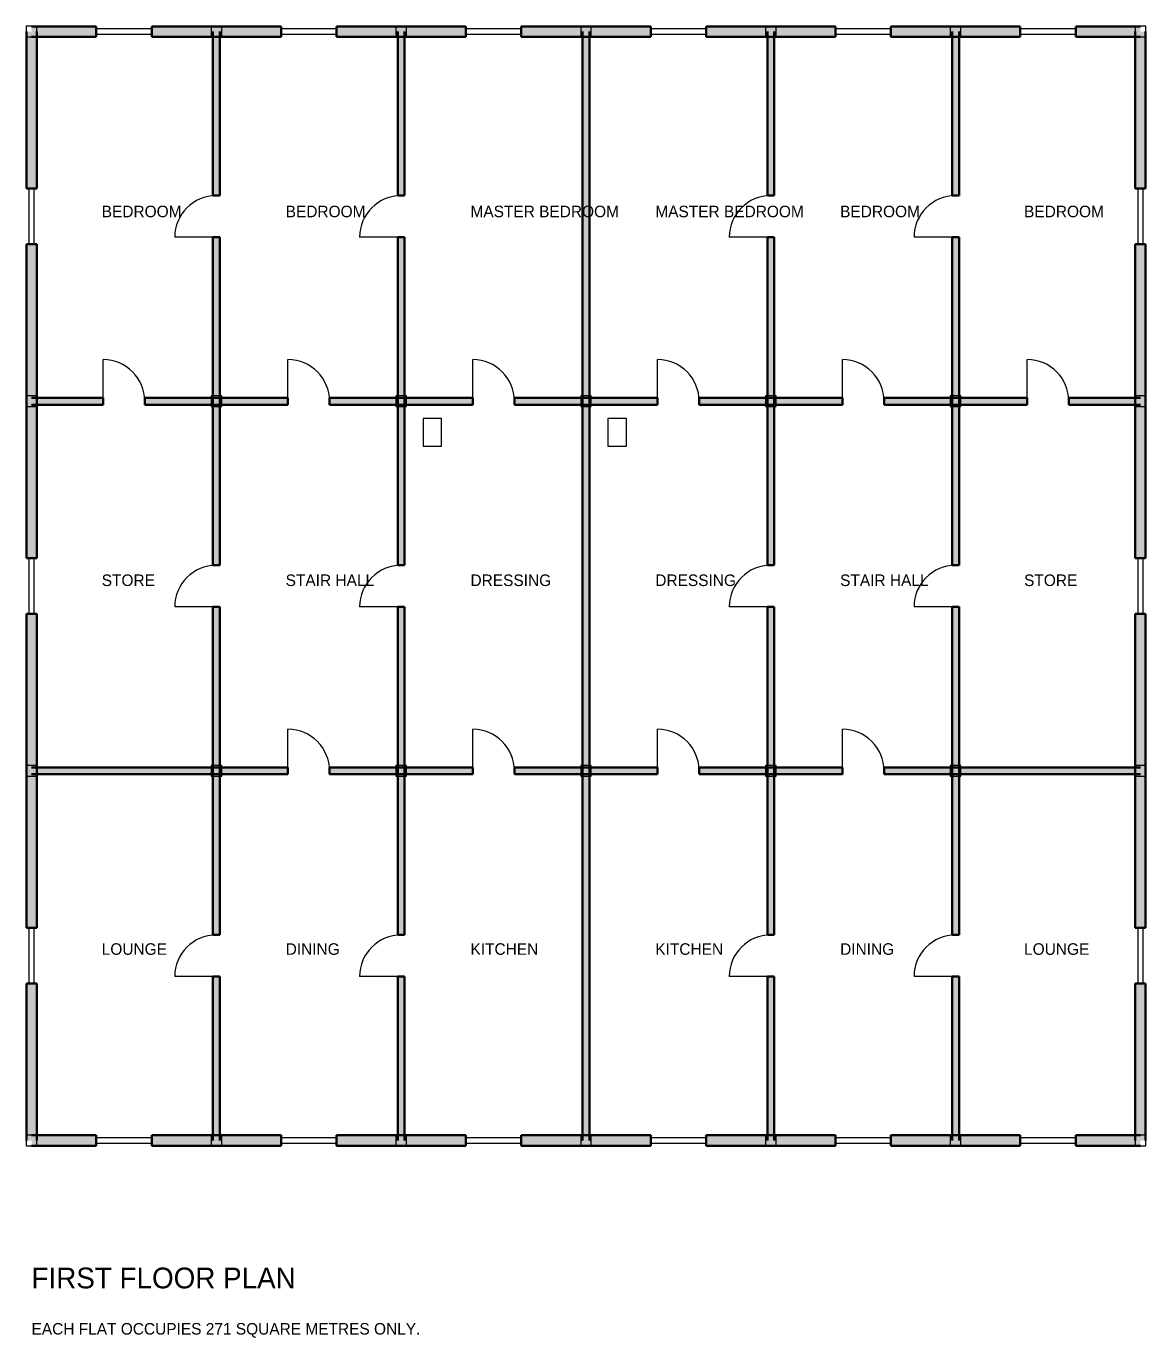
# Model space of a CAD drawing. Header units: millimetres. Extents: x -115 to 209599, y -4269 to 24115.
# Drawn here: x 35885 to 60115, y -4269 to 24115 of the extents above; entities that cross this region are included whole.
import ezdxf

# ---------------------------------------------------------------- set-up
doc = ezdxf.new("R2010")
doc.units = ezdxf.units.MM
for name, color, linetype in [('COLUMN', 6, 'CONTINUOUS'), ('DOOR', 3, 'CONTINUOUS'), ('HATCH', 5, 'CONTINUOUS'), ('SANITARY', 1, 'CONTINUOUS'), ('TEXT', 7, 'CONTINUOUS'), ('WALL', 4, 'CONTINUOUS'), ('WIND', 2, 'CONTINUOUS')]:
    doc.layers.add(name, color=color, linetype=linetype)

msp = doc.modelspace()

# ---------------------------------------------------------------- hatches: boundary and pattern name
at = {"layer": 'HATCH'}
h = msp.add_hatch(color=256, dxfattribs=at)
h.dxf.hatch_style = 1
h.paths.add_polyline_path([(35887.5, 20600), (36112.5, 20600), (36112.5, 24000), (35887.5, 24000)])
h = msp.add_hatch(color=256, dxfattribs=at)
h.dxf.hatch_style = 1
h.paths.add_polyline_path([(36000, 23887.5), (37400, 23887.5), (37400, 24112.5), (36000, 24112.5)])
h = msp.add_hatch(color=256, dxfattribs=at)
h.dxf.hatch_style = 1
h.paths.add_polyline_path([(38600, 23887.5), (40000, 23887.5), (40000, 24112.5), (38600, 24112.5)])
h = msp.add_hatch(color=256, dxfattribs=at)
h.dxf.hatch_style = 1
h.paths.add_polyline_path([(39925, 20450), (40075, 20450), (40075, 24000), (39925, 24000)])
h = msp.add_hatch(color=256, dxfattribs=at)
h.dxf.hatch_style = 1
h.paths.add_polyline_path([(40000, 23887.5), (41400, 23887.5), (41400, 24112.5), (40000, 24112.5)])
h = msp.add_hatch(color=256, dxfattribs=at)
h.dxf.hatch_style = 1
h.paths.add_polyline_path([(42600, 23887.5), (44000, 23887.5), (44000, 24112.5), (42600, 24112.5)])
h = msp.add_hatch(color=256, dxfattribs=at)
h.dxf.hatch_style = 1
h.paths.add_polyline_path([(43925, 20450), (44075, 20450), (44075, 24000), (43925, 24000)])
h = msp.add_hatch(color=256, dxfattribs=at)
h.dxf.hatch_style = 1
h.paths.add_polyline_path([(44000, 23887.5), (45400, 23887.5), (45400, 24112.5), (44000, 24112.5)])
h = msp.add_hatch(color=256, dxfattribs=at)
h.dxf.hatch_style = 1
h.paths.add_polyline_path([(46600, 23887.5), (48000, 23887.5), (48000, 24112.5), (46600, 24112.5)])
h = msp.add_hatch(color=256, dxfattribs=at)
h.dxf.hatch_style = 1
h.paths.add_polyline_path([(47925, 16000), (48075, 16000), (48075, 24000), (47925, 24000)])
h = msp.add_hatch(color=256, dxfattribs=at)
h.dxf.hatch_style = 1
h.paths.add_polyline_path([(48000, 23887.5), (49400, 23887.5), (49400, 24112.5), (48000, 24112.5)])
h = msp.add_hatch(color=256, dxfattribs=at)
h.dxf.hatch_style = 1
h.paths.add_polyline_path([(50600, 23887.5), (52000, 23887.5), (52000, 24112.5), (50600, 24112.5)])
h = msp.add_hatch(color=256, dxfattribs=at)
h.dxf.hatch_style = 1
h.paths.add_polyline_path([(51925, 20450), (52075, 20450), (52075, 24000), (51925, 24000)])
h = msp.add_hatch(color=256, dxfattribs=at)
h.dxf.hatch_style = 1
h.paths.add_polyline_path([(52000, 23887.5), (53400, 23887.5), (53400, 24112.5), (52000, 24112.5)])
h = msp.add_hatch(color=256, dxfattribs=at)
h.dxf.hatch_style = 1
h.paths.add_polyline_path([(54600, 23887.5), (56000, 23887.5), (56000, 24112.5), (54600, 24112.5)])
h = msp.add_hatch(color=256, dxfattribs=at)
h.dxf.hatch_style = 1
h.paths.add_polyline_path([(55925, 20450), (56075, 20450), (56075, 24000), (55925, 24000)])
h = msp.add_hatch(color=256, dxfattribs=at)
h.dxf.hatch_style = 1
h.paths.add_polyline_path([(56000, 23887.5), (57400, 23887.5), (57400, 24112.5), (56000, 24112.5)])
h = msp.add_hatch(color=256, dxfattribs=at)
h.dxf.hatch_style = 1
h.paths.add_polyline_path([(58600, 23887.5), (60000, 23887.5), (60000, 24112.5), (58600, 24112.5)])
h = msp.add_hatch(color=256, dxfattribs=at)
h.dxf.hatch_style = 1
h.paths.add_polyline_path([(59887.5, 20600), (60112.5, 20600), (60112.5, 24000), (59887.5, 24000)])
h = msp.add_hatch(color=256, dxfattribs=at)
h.dxf.hatch_style = 1
h.paths.add_polyline_path([(35887.5, 16000), (36112.5, 16000), (36112.5, 19400), (35887.5, 19400)])
h = msp.add_hatch(color=256, dxfattribs=at)
h.dxf.hatch_style = 1
h.paths.add_polyline_path([(39925, 16000), (40075, 16000), (40075, 19550), (39925, 19550)])
h = msp.add_hatch(color=256, dxfattribs=at)
h.dxf.hatch_style = 1
h.paths.add_polyline_path([(43925, 16000), (44075, 16000), (44075, 19550), (43925, 19550)])
h = msp.add_hatch(color=256, dxfattribs=at)
h.dxf.hatch_style = 1
h.paths.add_polyline_path([(51925, 16000), (52075, 16000), (52075, 19550), (51925, 19550)])
h = msp.add_hatch(color=256, dxfattribs=at)
h.dxf.hatch_style = 1
h.paths.add_polyline_path([(55925, 16000), (56075, 16000), (56075, 19550), (55925, 19550)])
h = msp.add_hatch(color=256, dxfattribs=at)
h.dxf.hatch_style = 1
h.paths.add_polyline_path([(59887.5, 16000), (60112.5, 16000), (60112.5, 19400), (59887.5, 19400)])
h = msp.add_hatch(color=256, dxfattribs=at)
h.dxf.hatch_style = 1
h.paths.add_polyline_path([(35887.5, 12600), (36112.5, 12600), (36112.5, 16000), (35887.5, 16000)])
h = msp.add_hatch(color=256, dxfattribs=at)
h.dxf.hatch_style = 1
h.paths.add_polyline_path([(36000, 15925), (37550, 15925), (37550, 16075), (36000, 16075)])
h = msp.add_hatch(color=256, dxfattribs=at)
h.dxf.hatch_style = 1
h.paths.add_polyline_path([(38450, 15925), (40000, 15925), (40000, 16075), (38450, 16075)])
h = msp.add_hatch(color=256, dxfattribs=at)
h.dxf.hatch_style = 1
h.paths.add_polyline_path([(39925, 12450), (40075, 12450), (40075, 16000), (39925, 16000)])
h = msp.add_hatch(color=256, dxfattribs=at)
h.dxf.hatch_style = 1
h.paths.add_polyline_path([(40000, 15925), (41550, 15925), (41550, 16075), (40000, 16075)])
h = msp.add_hatch(color=256, dxfattribs=at)
h.dxf.hatch_style = 1
h.paths.add_polyline_path([(42450, 15925), (44000, 15925), (44000, 16075), (42450, 16075)])
h = msp.add_hatch(color=256, dxfattribs=at)
h.dxf.hatch_style = 1
h.paths.add_polyline_path([(43925, 12450), (44075, 12450), (44075, 16000), (43925, 16000)])
h = msp.add_hatch(color=256, dxfattribs=at)
h.dxf.hatch_style = 1
h.paths.add_polyline_path([(44000, 15925), (45550, 15925), (45550, 16075), (44000, 16075)])
h = msp.add_hatch(color=256, dxfattribs=at)
h.dxf.hatch_style = 1
h.paths.add_polyline_path([(46450, 15925), (48000, 15925), (48000, 16075), (46450, 16075)])
h = msp.add_hatch(color=256, dxfattribs=at)
h.dxf.hatch_style = 1
h.paths.add_polyline_path([(47925, 8000), (48075, 8000), (48075, 16000), (47925, 16000)])
h = msp.add_hatch(color=256, dxfattribs=at)
h.dxf.hatch_style = 1
h.paths.add_polyline_path([(48000, 15925), (49550, 15925), (49550, 16075), (48000, 16075)])
h = msp.add_hatch(color=256, dxfattribs=at)
h.dxf.hatch_style = 1
h.paths.add_polyline_path([(50450, 15925), (52000, 15925), (52000, 16075), (50450, 16075)])
h = msp.add_hatch(color=256, dxfattribs=at)
h.dxf.hatch_style = 1
h.paths.add_polyline_path([(51925, 12450), (52075, 12450), (52075, 16000), (51925, 16000)])
h = msp.add_hatch(color=256, dxfattribs=at)
h.dxf.hatch_style = 1
h.paths.add_polyline_path([(52000, 15925), (53550, 15925), (53550, 16075), (52000, 16075)])
h = msp.add_hatch(color=256, dxfattribs=at)
h.dxf.hatch_style = 1
h.paths.add_polyline_path([(54450, 15925), (56000, 15925), (56000, 16075), (54450, 16075)])
h = msp.add_hatch(color=256, dxfattribs=at)
h.dxf.hatch_style = 1
h.paths.add_polyline_path([(55925, 12450), (56075, 12450), (56075, 16000), (55925, 16000)])
h = msp.add_hatch(color=256, dxfattribs=at)
h.dxf.hatch_style = 1
h.paths.add_polyline_path([(56000, 15925), (57550, 15925), (57550, 16075), (56000, 16075)])
h = msp.add_hatch(color=256, dxfattribs=at)
h.dxf.hatch_style = 1
h.paths.add_polyline_path([(58450, 15925), (60000, 15925), (60000, 16075), (58450, 16075)])
h = msp.add_hatch(color=256, dxfattribs=at)
h.dxf.hatch_style = 1
h.paths.add_polyline_path([(59887.5, 12600), (60112.5, 12600), (60112.5, 16000), (59887.5, 16000)])
h = msp.add_hatch(color=256, dxfattribs=at)
h.dxf.hatch_style = 1
h.paths.add_polyline_path([(35887.5, 8000), (36112.5, 8000), (36112.5, 11400), (35887.5, 11400)])
h = msp.add_hatch(color=256, dxfattribs=at)
h.dxf.hatch_style = 1
h.paths.add_polyline_path([(39925, 8000), (40075, 8000), (40075, 11550), (39925, 11550)])
h = msp.add_hatch(color=256, dxfattribs=at)
h.dxf.hatch_style = 1
h.paths.add_polyline_path([(43925, 8000), (44075, 8000), (44075, 11550), (43925, 11550)])
h = msp.add_hatch(color=256, dxfattribs=at)
h.dxf.hatch_style = 1
h.paths.add_polyline_path([(51925, 8000), (52075, 8000), (52075, 11550), (51925, 11550)])
h = msp.add_hatch(color=256, dxfattribs=at)
h.dxf.hatch_style = 1
h.paths.add_polyline_path([(55925, 8000), (56075, 8000), (56075, 11550), (55925, 11550)])
h = msp.add_hatch(color=256, dxfattribs=at)
h.dxf.hatch_style = 1
h.paths.add_polyline_path([(59887.5, 8000), (60112.5, 8000), (60112.5, 11400), (59887.5, 11400)])
h = msp.add_hatch(color=256, dxfattribs=at)
h.dxf.hatch_style = 1
h.paths.add_polyline_path([(35887.5, 4600), (36112.5, 4600), (36112.5, 8000), (35887.5, 8000)])
h = msp.add_hatch(color=256, dxfattribs=at)
h.dxf.hatch_style = 1
h.paths.add_polyline_path([(36000, 7925), (40000, 7925), (40000, 8075), (36000, 8075)])
h = msp.add_hatch(color=256, dxfattribs=at)
h.dxf.hatch_style = 1
h.paths.add_polyline_path([(39925, 4450), (40075, 4450), (40075, 8000), (39925, 8000)])
h = msp.add_hatch(color=256, dxfattribs=at)
h.dxf.hatch_style = 1
h.paths.add_polyline_path([(40000, 7925), (41550, 7925), (41550, 8075), (40000, 8075)])
h = msp.add_hatch(color=256, dxfattribs=at)
h.dxf.hatch_style = 1
h.paths.add_polyline_path([(42450, 7925), (44000, 7925), (44000, 8075), (42450, 8075)])
h = msp.add_hatch(color=256, dxfattribs=at)
h.dxf.hatch_style = 1
h.paths.add_polyline_path([(43925, 4450), (44075, 4450), (44075, 8000), (43925, 8000)])
h = msp.add_hatch(color=256, dxfattribs=at)
h.dxf.hatch_style = 1
h.paths.add_polyline_path([(44000, 7925), (45550, 7925), (45550, 8075), (44000, 8075)])
h = msp.add_hatch(color=256, dxfattribs=at)
h.dxf.hatch_style = 1
h.paths.add_polyline_path([(46450, 7925), (48000, 7925), (48000, 8075), (46450, 8075)])
h = msp.add_hatch(color=256, dxfattribs=at)
h.dxf.hatch_style = 1
h.paths.add_polyline_path([(47925, 0), (48075, 0), (48075, 8000), (47925, 8000)])
h = msp.add_hatch(color=256, dxfattribs=at)
h.dxf.hatch_style = 1
h.paths.add_polyline_path([(48000, 7925), (49550, 7925), (49550, 8075), (48000, 8075)])
h = msp.add_hatch(color=256, dxfattribs=at)
h.dxf.hatch_style = 1
h.paths.add_polyline_path([(50450, 7925), (52000, 7925), (52000, 8075), (50450, 8075)])
h = msp.add_hatch(color=256, dxfattribs=at)
h.dxf.hatch_style = 1
h.paths.add_polyline_path([(51925, 4450), (52075, 4450), (52075, 8000), (51925, 8000)])
h = msp.add_hatch(color=256, dxfattribs=at)
h.dxf.hatch_style = 1
h.paths.add_polyline_path([(52000, 7925), (53550, 7925), (53550, 8075), (52000, 8075)])
h = msp.add_hatch(color=256, dxfattribs=at)
h.dxf.hatch_style = 1
h.paths.add_polyline_path([(54450, 7925), (56000, 7925), (56000, 8075), (54450, 8075)])
h = msp.add_hatch(color=256, dxfattribs=at)
h.dxf.hatch_style = 1
h.paths.add_polyline_path([(55925, 4450), (56075, 4450), (56075, 8000), (55925, 8000)])
h = msp.add_hatch(color=256, dxfattribs=at)
h.dxf.hatch_style = 1
h.paths.add_polyline_path([(56000, 7925), (60000, 7925), (60000, 8075), (56000, 8075)])
h = msp.add_hatch(color=256, dxfattribs=at)
h.dxf.hatch_style = 1
h.paths.add_polyline_path([(59887.5, 4600), (60112.5, 4600), (60112.5, 8000), (59887.5, 8000)])
h = msp.add_hatch(color=256, dxfattribs=at)
h.dxf.hatch_style = 1
h.paths.add_polyline_path([(39925, 0), (40075, 0), (40075, 3550), (39925, 3550)])
h = msp.add_hatch(color=256, dxfattribs=at)
h.dxf.hatch_style = 1
h.paths.add_polyline_path([(43925, 0), (44075, 0), (44075, 3550), (43925, 3550)])
h = msp.add_hatch(color=256, dxfattribs=at)
h.dxf.hatch_style = 1
h.paths.add_polyline_path([(51925, 0), (52075, 0), (52075, 3550), (51925, 3550)])
h = msp.add_hatch(color=256, dxfattribs=at)
h.dxf.hatch_style = 1
h.paths.add_polyline_path([(55925, 0), (56075, 0), (56075, 3550), (55925, 3550)])
h = msp.add_hatch(color=256, dxfattribs=at)
h.dxf.hatch_style = 1
h.paths.add_polyline_path([(35887.5, 0), (36112.5, 0), (36112.5, 3400), (35887.5, 3400)])
h = msp.add_hatch(color=256, dxfattribs=at)
h.dxf.hatch_style = 1
h.paths.add_polyline_path([(59887.5, 0), (60112.5, 0), (60112.5, 3400), (59887.5, 3400)])
h = msp.add_hatch(color=256, dxfattribs=at)
h.dxf.hatch_style = 1
h.paths.add_polyline_path([(36000, -112.5), (37400, -112.5), (37400, 112.5), (36000, 112.5)])
h = msp.add_hatch(color=256, dxfattribs=at)
h.dxf.hatch_style = 1
h.paths.add_polyline_path([(38600, -112.5), (40000, -112.5), (40000, 112.5), (38600, 112.5)])
h = msp.add_hatch(color=256, dxfattribs=at)
h.dxf.hatch_style = 1
h.paths.add_polyline_path([(40000, -112.5), (41400, -112.5), (41400, 112.5), (40000, 112.5)])
h = msp.add_hatch(color=256, dxfattribs=at)
h.dxf.hatch_style = 1
h.paths.add_polyline_path([(42600, -112.5), (44000, -112.5), (44000, 112.5), (42600, 112.5)])
h = msp.add_hatch(color=256, dxfattribs=at)
h.dxf.hatch_style = 1
h.paths.add_polyline_path([(44000, -112.5), (45400, -112.5), (45400, 112.5), (44000, 112.5)])
h = msp.add_hatch(color=256, dxfattribs=at)
h.dxf.hatch_style = 1
h.paths.add_polyline_path([(46600, -112.5), (48000, -112.5), (48000, 112.5), (46600, 112.5)])
h = msp.add_hatch(color=256, dxfattribs=at)
h.dxf.hatch_style = 1
h.paths.add_polyline_path([(48000, -112.5), (49400, -112.5), (49400, 112.5), (48000, 112.5)])
h = msp.add_hatch(color=256, dxfattribs=at)
h.dxf.hatch_style = 1
h.paths.add_polyline_path([(50600, -112.5), (52000, -112.5), (52000, 112.5), (50600, 112.5)])
h = msp.add_hatch(color=256, dxfattribs=at)
h.dxf.hatch_style = 1
h.paths.add_polyline_path([(52000, -112.5), (53400, -112.5), (53400, 112.5), (52000, 112.5)])
h = msp.add_hatch(color=256, dxfattribs=at)
h.dxf.hatch_style = 1
h.paths.add_polyline_path([(54600, -112.5), (56000, -112.5), (56000, 112.5), (54600, 112.5)])
h = msp.add_hatch(color=256, dxfattribs=at)
h.dxf.hatch_style = 1
h.paths.add_polyline_path([(56000, -112.5), (57400, -112.5), (57400, 112.5), (56000, 112.5)])
h = msp.add_hatch(color=256, dxfattribs=at)
h.dxf.hatch_style = 1
h.paths.add_polyline_path([(58600, -112.5), (60000, -112.5), (60000, 112.5), (58600, 112.5)])

# ---------------------------------------------------------------- linework, layer by layer
at = {"layer": 'COLUMN'}
for points in [[(35885, 23885), (36115, 23885), (36115, 24115), (35885, 24115)], [(39885, 23885), (40115, 23885), (40115, 24115), (39885, 24115)], [(43885, 23885), (44115, 23885), (44115, 24115), (43885, 24115)], [(47885, 23885), (48115, 23885), (48115, 24115), (47885, 24115)], [(51885, 23885), (52115, 23885), (52115, 24115), (51885, 24115)], [(55885, 23885), (56115, 23885), (56115, 24115), (55885, 24115)], [(59885, 23885), (60115, 23885), (60115, 24115), (59885, 24115)], [(35885, 15885), (36115, 15885), (36115, 16115), (35885, 16115)], [(39885, 15885), (40115, 15885), (40115, 16115), (39885, 16115)], [(43885, 15885), (44115, 15885), (44115, 16115), (43885, 16115)], [(47885, 15885), (48115, 15885), (48115, 16115), (47885, 16115)], [(51885, 15885), (52115, 15885), (52115, 16115), (51885, 16115)], [(55885, 15885), (56115, 15885), (56115, 16115), (55885, 16115)], [(59885, 15885), (60115, 15885), (60115, 16115), (59885, 16115)], [(35885, 7885), (36115, 7885), (36115, 8115), (35885, 8115)], [(39885, 7885), (40115, 7885), (40115, 8115), (39885, 8115)], [(43885, 7885), (44115, 7885), (44115, 8115), (43885, 8115)], [(47885, 7885), (48115, 7885), (48115, 8115), (47885, 8115)], [(51885, 7885), (52115, 7885), (52115, 8115), (51885, 8115)], [(55885, 7885), (56115, 7885), (56115, 8115), (55885, 8115)], [(59885, 7885), (60115, 7885), (60115, 8115), (59885, 8115)], [(35885, -115), (36115, -115), (36115, 115), (35885, 115)], [(39885, -115), (40115, -115), (40115, 115), (39885, 115)], [(43885, -115), (44115, -115), (44115, 115), (43885, 115)], [(47885, -115), (48115, -115), (48115, 115), (47885, 115)], [(51885, -115), (52115, -115), (52115, 115), (51885, 115)], [(55885, -115), (56115, -115), (56115, 115), (55885, 115)], [(59885, -115), (60115, -115), (60115, 115), (59885, 115)]]:
    msp.add_lwpolyline(points, close=True, dxfattribs=at)
at = {"layer": 'DOOR'}
for p, q in [((40000, 19550), (39100, 19550)), ((44000, 19550), (43100, 19550)), ((52000, 19550), (51100, 19550)), ((56000, 19550), (55100, 19550)), ((37550, 16000), (37550, 16900)), ((41550, 16000), (41550, 16900)), ((45550, 16000), (45550, 16900)), ((49550, 16000), (49550, 16900)), ((53550, 16000), (53550, 16900)), ((57550, 16000), (57550, 16900)), ((40000, 11550), (39100, 11550)), ((44000, 11550), (43100, 11550)), ((52000, 11550), (51100, 11550)), ((56000, 11550), (55100, 11550)), ((41550, 8000), (41550, 8900)), ((45550, 8000), (45550, 8900)), ((49550, 8000), (49550, 8900)), ((53550, 8000), (53550, 8900)), ((40000, 3550), (39100, 3550)), ((44000, 3550), (43100, 3550)), ((52000, 3550), (51100, 3550)), ((56000, 3550), (55100, 3550))]:
    msp.add_line(p, q, dxfattribs=at)
for centre, start, end in [((40000, 19550), 90, 180), ((44000, 19550), 90, 180), ((52000, 19550), 90, 180), ((56000, 19550), 90, 180), ((37550, 16000), 0, 90), ((41550, 16000), 0, 90), ((45550, 16000), 0, 90), ((49550, 16000), 0, 90), ((53550, 16000), 0, 90), ((57550, 16000), 0, 90), ((40000, 11550), 90, 180), ((44000, 11550), 90, 180), ((52000, 11550), 90, 180), ((56000, 11550), 90, 180), ((41550, 8000), 0, 90), ((45550, 8000), 0, 90), ((49550, 8000), 0, 90), ((53550, 8000), 0, 90), ((40000, 3550), 90, 180), ((44000, 3550), 90, 180), ((52000, 3550), 90, 180), ((56000, 3550), 90, 180)]:
    msp.add_arc(centre, 900, start, end, dxfattribs=at)
at = {"layer": 'SANITARY'}
for points in [[(44475, 15025), (44875, 15025), (44875, 15625), (44475, 15625)], [(48475, 15025), (48875, 15025), (48875, 15625), (48475, 15625)]]:
    msp.add_lwpolyline(points, close=True, dxfattribs=at)
at = {"layer": 'WALL', "lineweight": 50}
for p, q in [((35887.5, 20600), (35887.5, 24000)), ((37400, 24112.5), (36000, 24112.5)), ((36000, 23887.5), (37400, 23887.5)), ((36112.5, 24000), (36112.5, 20600)), ((37400, 23887.5), (37400, 24112.5)), ((40000, 24112.5), (38600, 24112.5)), ((38600, 23887.5), (38600, 24112.5)), ((38600, 23887.5), (40000, 23887.5)), ((39925, 20450), (39925, 24000)), ((41400, 24112.5), (40000, 24112.5)), ((40000, 23887.5), (41400, 23887.5)), ((40075, 24000), (40075, 20450)), ((41400, 23887.5), (41400, 24112.5)), ((44000, 24112.5), (42600, 24112.5)), ((42600, 23887.5), (42600, 24112.5)), ((42600, 23887.5), (44000, 23887.5)), ((43925, 20450), (43925, 24000)), ((45400, 24112.5), (44000, 24112.5)), ((44000, 23887.5), (45400, 23887.5)), ((44075, 24000), (44075, 20450)), ((45400, 23887.5), (45400, 24112.5)), ((48000, 24112.5), (46600, 24112.5)), ((46600, 23887.5), (46600, 24112.5)), ((46600, 23887.5), (48000, 23887.5)), ((47925, 16000), (47925, 24000)), ((49400, 24112.5), (48000, 24112.5)), ((48000, 23887.5), (49400, 23887.5)), ((48075, 24000), (48075, 16000)), ((49400, 23887.5), (49400, 24112.5)), ((52000, 24112.5), (50600, 24112.5)), ((50600, 23887.5), (50600, 24112.5)), ((50600, 23887.5), (52000, 23887.5)), ((51925, 20450), (51925, 24000)), ((53400, 24112.5), (52000, 24112.5)), ((52000, 23887.5), (53400, 23887.5)), ((52075, 24000), (52075, 20450)), ((53400, 23887.5), (53400, 24112.5)), ((56000, 24112.5), (54600, 24112.5)), ((54600, 23887.5), (54600, 24112.5)), ((54600, 23887.5), (56000, 23887.5)), ((55925, 20450), (55925, 24000)), ((57400, 24112.5), (56000, 24112.5)), ((56000, 23887.5), (57400, 23887.5)), ((56075, 24000), (56075, 20450)), ((57400, 23887.5), (57400, 24112.5)), ((60000, 24112.5), (58600, 24112.5)), ((58600, 23887.5), (58600, 24112.5)), ((58600, 23887.5), (60000, 23887.5)), ((59887.5, 20600), (59887.5, 24000)), ((60112.5, 24000), (60112.5, 20600)), ((35887.5, 20600), (36112.5, 20600)), ((39925, 20450), (40075, 20450)), ((43925, 20450), (44075, 20450)), ((51925, 20450), (52075, 20450)), ((55925, 20450), (56075, 20450)), ((59887.5, 20600), (60112.5, 20600)), ((35887.5, 16000), (35887.5, 19400)), ((35887.5, 19400), (36112.5, 19400)), ((36112.5, 19400), (36112.5, 16000)), ((39925, 16000), (39925, 19550)), ((39925, 19550), (40075, 19550)), ((40075, 19550), (40075, 16000)), ((43925, 16000), (43925, 19550)), ((43925, 19550), (44075, 19550)), ((44075, 19550), (44075, 16000)), ((51925, 16000), (51925, 19550)), ((51925, 19550), (52075, 19550)), ((52075, 19550), (52075, 16000)), ((55925, 16000), (55925, 19550)), ((55925, 19550), (56075, 19550)), ((56075, 19550), (56075, 16000)), ((59887.5, 16000), (59887.5, 19400)), ((59887.5, 19400), (60112.5, 19400)), ((60112.5, 19400), (60112.5, 16000)), ((35887.5, 12600), (35887.5, 16000)), ((37550, 16075), (36000, 16075)), ((36000, 15925), (37550, 15925)), ((36112.5, 16000), (36112.5, 12600)), ((37550, 15925), (37550, 16075)), ((40000, 16075), (38450, 16075)), ((38450, 15925), (38450, 16075)), ((38450, 15925), (40000, 15925)), ((39925, 12450), (39925, 16000)), ((41550, 16075), (40000, 16075)), ((40000, 15925), (41550, 15925)), ((40075, 16000), (40075, 12450)), ((41550, 15925), (41550, 16075)), ((44000, 16075), (42450, 16075)), ((42450, 15925), (42450, 16075)), ((42450, 15925), (44000, 15925)), ((43925, 12450), (43925, 16000)), ((45550, 16075), (44000, 16075)), ((44000, 15925), (45550, 15925)), ((44075, 16000), (44075, 12450)), ((45550, 15925), (45550, 16075)), ((48000, 16075), (46450, 16075)), ((46450, 15925), (46450, 16075)), ((46450, 15925), (48000, 15925)), ((47925, 8000), (47925, 16000)), ((49550, 16075), (48000, 16075)), ((48000, 15925), (49550, 15925)), ((48075, 16000), (48075, 8000)), ((49550, 15925), (49550, 16075)), ((52000, 16075), (50450, 16075)), ((50450, 15925), (50450, 16075)), ((50450, 15925), (52000, 15925)), ((51925, 12450), (51925, 16000)), ((53550, 16075), (52000, 16075)), ((52000, 15925), (53550, 15925)), ((52075, 16000), (52075, 12450)), ((53550, 15925), (53550, 16075)), ((56000, 16075), (54450, 16075)), ((54450, 15925), (54450, 16075)), ((54450, 15925), (56000, 15925)), ((55925, 12450), (55925, 16000)), ((57550, 16075), (56000, 16075)), ((56000, 15925), (57550, 15925)), ((56075, 16000), (56075, 12450)), ((57550, 15925), (57550, 16075)), ((60000, 16075), (58450, 16075)), ((58450, 15925), (58450, 16075)), ((58450, 15925), (60000, 15925)), ((59887.5, 12600), (59887.5, 16000)), ((60112.5, 16000), (60112.5, 12600)), ((35887.5, 12600), (36112.5, 12600)), ((59887.5, 12600), (60112.5, 12600)), ((39925, 12450), (40075, 12450)), ((43925, 12450), (44075, 12450)), ((51925, 12450), (52075, 12450)), ((55925, 12450), (56075, 12450)), ((35887.5, 8000), (35887.5, 11400)), ((35887.5, 11400), (36112.5, 11400)), ((36112.5, 11400), (36112.5, 8000)), ((39925, 8000), (39925, 11550)), ((39925, 11550), (40075, 11550)), ((40075, 11550), (40075, 8000)), ((43925, 8000), (43925, 11550)), ((43925, 11550), (44075, 11550)), ((44075, 11550), (44075, 8000)), ((51925, 8000), (51925, 11550)), ((51925, 11550), (52075, 11550)), ((52075, 11550), (52075, 8000)), ((55925, 8000), (55925, 11550)), ((55925, 11550), (56075, 11550)), ((56075, 11550), (56075, 8000)), ((59887.5, 8000), (59887.5, 11400)), ((59887.5, 11400), (60112.5, 11400)), ((60112.5, 11400), (60112.5, 8000)), ((35887.5, 4600), (35887.5, 8000)), ((40000, 8075), (36000, 8075)), ((36112.5, 8000), (36112.5, 4600)), ((39925, 4450), (39925, 8000)), ((41550, 8075), (40000, 8075)), ((40075, 8000), (40075, 4450)), ((41550, 7925), (41550, 8075)), ((44000, 8075), (42450, 8075)), ((42450, 7925), (42450, 8075)), ((43925, 4450), (43925, 8000)), ((45550, 8075), (44000, 8075)), ((44075, 8000), (44075, 4450)), ((45550, 7925), (45550, 8075)), ((48000, 8075), (46450, 8075)), ((46450, 7925), (46450, 8075)), ((47925, 0), (47925, 8000)), ((49550, 8075), (48000, 8075)), ((48075, 8000), (48075, 0)), ((49550, 7925), (49550, 8075)), ((52000, 8075), (50450, 8075)), ((50450, 7925), (50450, 8075)), ((51925, 4450), (51925, 8000)), ((53550, 8075), (52000, 8075)), ((52075, 8000), (52075, 4450)), ((53550, 7925), (53550, 8075)), ((56000, 8075), (54450, 8075)), ((54450, 7925), (54450, 8075)), ((55925, 4450), (55925, 8000)), ((60000, 8075), (56000, 8075)), ((56075, 8000), (56075, 4450)), ((59887.5, 4600), (59887.5, 8000)), ((60112.5, 8000), (60112.5, 4600)), ((36000, 7925), (40000, 7925)), ((40000, 7925), (41550, 7925)), ((42450, 7925), (44000, 7925)), ((44000, 7925), (45550, 7925)), ((46450, 7925), (48000, 7925)), ((48000, 7925), (49550, 7925)), ((50450, 7925), (52000, 7925)), ((52000, 7925), (53550, 7925)), ((54450, 7925), (56000, 7925)), ((56000, 7925), (60000, 7925)), ((35887.5, 4600), (36112.5, 4600)), ((59887.5, 4600), (60112.5, 4600)), ((39925, 4450), (40075, 4450)), ((43925, 4450), (44075, 4450)), ((51925, 4450), (52075, 4450)), ((55925, 4450), (56075, 4450)), ((39925, 0), (39925, 3550)), ((39925, 3550), (40075, 3550)), ((40075, 3550), (40075, 0)), ((43925, 0), (43925, 3550)), ((43925, 3550), (44075, 3550)), ((44075, 3550), (44075, 0)), ((51925, 0), (51925, 3550)), ((51925, 3550), (52075, 3550)), ((52075, 3550), (52075, 0)), ((55925, 0), (55925, 3550)), ((55925, 3550), (56075, 3550)), ((56075, 3550), (56075, 0)), ((35887.5, 0), (35887.5, 3400)), ((35887.5, 3400), (36112.5, 3400)), ((36112.5, 3400), (36112.5, 0)), ((59887.5, 0), (59887.5, 3400)), ((59887.5, 3400), (60112.5, 3400)), ((60112.5, 3400), (60112.5, 0)), ((37400, 112.5), (36000, 112.5)), ((37400, -112.5), (37400, 112.5)), ((40000, 112.5), (38600, 112.5)), ((38600, -112.5), (38600, 112.5)), ((41400, 112.5), (40000, 112.5)), ((41400, -112.5), (41400, 112.5)), ((44000, 112.5), (42600, 112.5)), ((42600, -112.5), (42600, 112.5)), ((45400, 112.5), (44000, 112.5)), ((45400, -112.5), (45400, 112.5)), ((48000, 112.5), (46600, 112.5)), ((46600, -112.5), (46600, 112.5)), ((49400, 112.5), (48000, 112.5)), ((49400, -112.5), (49400, 112.5)), ((52000, 112.5), (50600, 112.5)), ((50600, -112.5), (50600, 112.5)), ((53400, 112.5), (52000, 112.5)), ((53400, -112.5), (53400, 112.5)), ((56000, 112.5), (54600, 112.5)), ((54600, -112.5), (54600, 112.5)), ((57400, 112.5), (56000, 112.5)), ((57400, -112.5), (57400, 112.5)), ((60000, 112.5), (58600, 112.5)), ((58600, -112.5), (58600, 112.5)), ((36000, -112.5), (37400, -112.5)), ((38600, -112.5), (40000, -112.5)), ((40000, -112.5), (41400, -112.5)), ((42600, -112.5), (44000, -112.5)), ((44000, -112.5), (45400, -112.5)), ((46600, -112.5), (48000, -112.5)), ((48000, -112.5), (49400, -112.5)), ((50600, -112.5), (52000, -112.5)), ((52000, -112.5), (53400, -112.5)), ((54600, -112.5), (56000, -112.5)), ((56000, -112.5), (57400, -112.5)), ((58600, -112.5), (60000, -112.5))]:
    msp.add_line(p, q, dxfattribs=at)
at = {"layer": 'WIND'}
for points in [[(37400, 23940), (38600, 23940), (38600, 24060), (37400, 24060)], [(41400, 23940), (42600, 23940), (42600, 24060), (41400, 24060)], [(45400, 23940), (46600, 23940), (46600, 24060), (45400, 24060)], [(49400, 23940), (50600, 23940), (50600, 24060), (49400, 24060)], [(53400, 23940), (54600, 23940), (54600, 24060), (53400, 24060)], [(57400, 23940), (58600, 23940), (58600, 24060), (57400, 24060)], [(35940, 19400), (36060, 19400), (36060, 20600), (35940, 20600)], [(59940, 19400), (60060, 19400), (60060, 20600), (59940, 20600)], [(35940, 11400), (36060, 11400), (36060, 12600), (35940, 12600)], [(59940, 11400), (60060, 11400), (60060, 12600), (59940, 12600)], [(35940, 3400), (36060, 3400), (36060, 4600), (35940, 4600)], [(59940, 3400), (60060, 3400), (60060, 4600), (59940, 4600)], [(37400, -60), (38600, -60), (38600, 60), (37400, 60)], [(41400, -60), (42600, -60), (42600, 60), (41400, 60)], [(45400, -60), (46600, -60), (46600, 60), (45400, 60)], [(49400, -60), (50600, -60), (50600, 60), (49400, 60)], [(53400, -60), (54600, -60), (54600, 60), (53400, 60)], [(57400, -60), (58600, -60), (58600, 60), (57400, 60)]]:
    msp.add_lwpolyline(points, close=True, dxfattribs=at)

# ---------------------------------------------------------------- texts
at = {"layer": 'TEXT'}
for s, height, p in [('BEDROOM', 250, (37518.8, 19981.2)), ('BEDROOM', 250, (41500, 19981.2)), ('MASTER BEDROOM', 250, (45500, 19981.2)), ('MASTER BEDROOM', 250, (49500, 19981.2)), ('BEDROOM', 250, (53500, 19981.2)), ('BEDROOM', 250, (57481.2, 19981.2)), ('STORE', 250, (37518.8, 12000)), ('STAIR HALL', 250, (41500, 12000)), ('DRESSING', 250, (45500, 12000)), ('DRESSING', 250, (49500, 12000)), ('STAIR HALL', 250, (53500, 12000)), ('STORE', 250, (57481.2, 12000)), ('LOUNGE', 250, (37518.8, 4018.8)), ('DINING', 250, (41500, 4018.8)), ('KITCHEN', 250, (45500, 4018.8)), ('KITCHEN', 250, (49500, 4018.8)), ('DINING', 250, (53500, 4018.8)), ('LOUNGE', 250, (57481.2, 4018.8)), ('FIRST FLOOR PLAN', 450, (36000, -3200)), ('EACH FLAT OCCUPIES 271 SQUARE METRES ONLY.', 250, (36000, -4200))]:
    msp.add_text(s, height=height, dxfattribs=at).set_placement(p)

doc.saveas('drawing.dxf')
